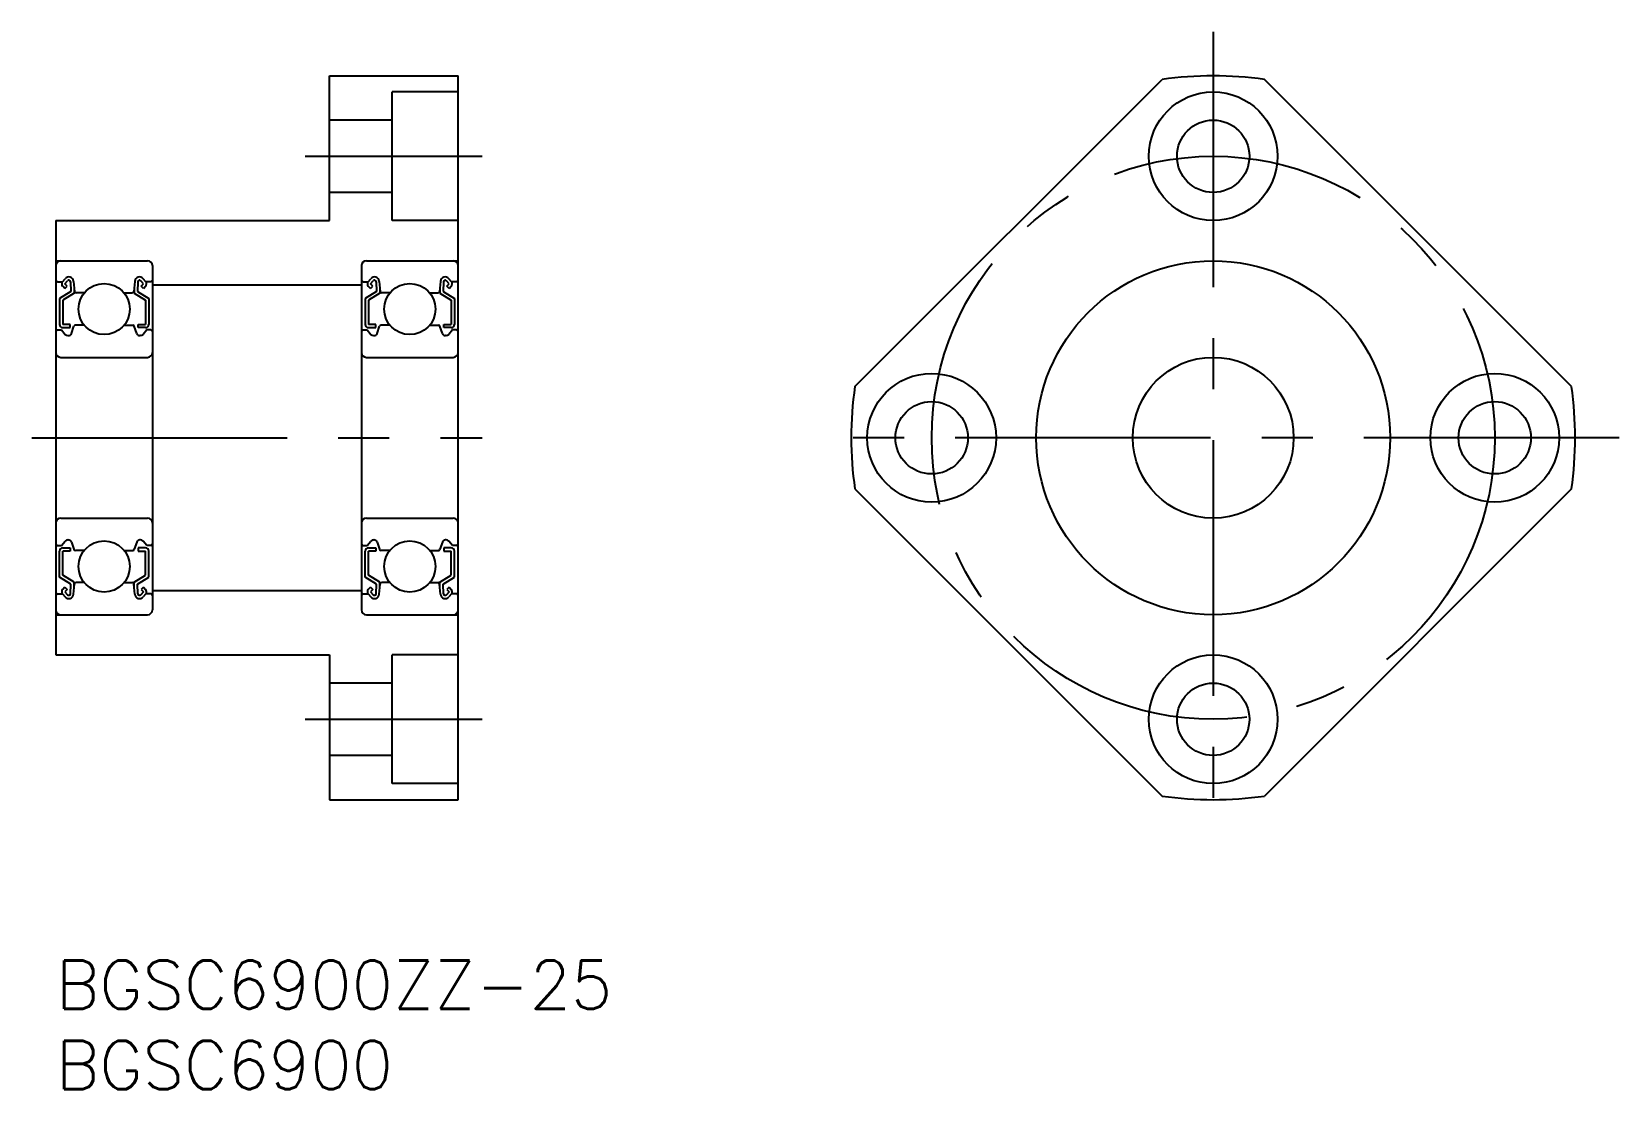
# Model space of a CAD drawing. Extents: x -1.5 to 97.2, y -8 to 57.7.
import ezdxf

# ---------------------------------------------------------------- set-up
doc = ezdxf.new("R2010")
doc.units = 0
doc.header["$LTSCALE"] = 0.5
doc.linetypes.add('CENTER', pattern=[50.8, 31.75, -6.35, 6.35, -6.35])
for name, color, linetype in [('MSM_CENTER', 1, 'CENTER'), ('MSM_CONTINUOUS', 7, 'CONTINUOUS'), ('MSM_PART_NUMBER', 7, 'CONTINUOUS')]:
    doc.layers.add(name, color=color, linetype=linetype)
doc.styles.get("Standard").update_dxf_attribs({"font": 'txt.shx', "height": 3, "bigfont": 'bigfont.shx'})

# ---------------------------------------------------------------- blocks, each defined once
blk = doc.blocks.new('*U1')
at = {"layer": 'MSM_PART_NUMBER'}
blk.add_text('BGSC6900ZZ-25', height=3, dxfattribs=at).set_placement((0, -3))
blk = doc.blocks.new('*U2')
at = {"layer": 'MSM_PART_NUMBER'}
blk.add_text('BGSC6900', height=3, dxfattribs=at).set_placement((0, -8))

msp = doc.modelspace()

# ---------------------------------------------------------------- linework, layer by layer
at = {"layer": 'MSM_CENTER'}
for p, q in [((71.939, 57.741), (71.939, 7.259)), ((15.5, 50), (26.5, 50)), ((-1.5, 32.5), (26.5, 32.5)), ((97.179, 32.5), (46.698, 32.5)), ((15.5, 15), (26.5, 15))]:
    msp.add_line(p, q, dxfattribs=at)
msp.add_circle((71.939, 32.5), 17.5, dxfattribs=at)
at = {"layer": 'MSM_CONTINUOUS'}
for p, q in [((17, 55), (25, 55)), ((17, 46), (17, 55)), ((25, 10), (25, 55)), ((49.665, 35.682), (68.757, 54.774)), ((94.213, 35.682), (75.121, 54.774)), ((25, 54), (20.9, 54)), ((20.9, 46), (20.9, 54)), ((20.9, 52.25), (17, 52.25)), ((20.9, 47.75), (17, 47.75)), ((0, 46), (0, 19)), ((0, 46), (17, 46)), ((25, 46), (20.9, 46)), ((0, 43.5), (5.7, 43.5)), ((19.3, 43.5), (25, 43.5)), ((6, 43.2), (6, 21.8)), ((19, 43.2), (19, 21.8)), ((0.1, 42.2), (0.41, 42.2)), ((0.932, 41.598), (0.232, 41.161)), ((0.41, 42.2), (0.57, 42.39)), ((0.563, 41.789), (0.422, 41.93)), ((1.132, 41.487), (0.432, 41.05)), ((0.563, 42.071), (0.723, 42.261)), ((0.705, 41.93), (0.563, 42.071)), ((0.563, 41.789), (0.705, 41.93)), ((0.899, 42.202), (0.932, 41.598)), ((1.098, 42.223), (1.153, 41.591)), ((1.132, 41.834), (1.132, 41.487)), ((1.767, 41.5), (1.253, 41.5)), ((4.233, 41.5), (4.747, 41.5)), ((4.902, 42.223), (4.847, 41.591)), ((4.868, 41.834), (4.868, 41.487)), ((4.868, 41.487), (5.568, 41.05)), ((5.101, 42.202), (5.068, 41.598)), ((5.068, 41.598), (5.768, 41.161)), ((5.437, 42.071), (5.277, 42.261)), ((5.295, 41.93), (5.437, 42.071)), ((5.437, 41.789), (5.295, 41.93)), ((5.59, 42.2), (5.43, 42.39)), ((5.437, 41.789), (5.578, 41.93)), ((5.9, 42.2), (5.59, 42.2)), ((6, 42), (19, 42)), ((19.1, 42.2), (19.41, 42.2)), ((19.932, 41.598), (19.232, 41.161)), ((19.41, 42.2), (19.57, 42.39)), ((19.563, 41.789), (19.422, 41.93)), ((20.132, 41.487), (19.432, 41.05)), ((19.563, 42.071), (19.723, 42.261)), ((19.705, 41.93), (19.563, 42.071)), ((19.563, 41.789), (19.705, 41.93)), ((19.899, 42.202), (19.932, 41.598)), ((20.098, 42.223), (20.153, 41.591)), ((20.132, 41.834), (20.132, 41.487)), ((20.764, 41.5), (20.253, 41.5)), ((23.236, 41.5), (23.747, 41.5)), ((23.902, 42.223), (23.847, 41.591)), ((23.868, 41.834), (23.868, 41.487)), ((23.868, 41.487), (24.568, 41.05)), ((24.101, 42.202), (24.068, 41.598)), ((24.068, 41.598), (24.768, 41.161)), ((24.437, 42.071), (24.277, 42.261)), ((24.295, 41.93), (24.437, 42.071)), ((24.437, 41.789), (24.295, 41.93)), ((24.59, 42.2), (24.43, 42.39)), ((24.437, 41.789), (24.578, 41.93)), ((24.9, 42.2), (24.59, 42.2)), ((0.232, 41.161), (0.232, 39.55)), ((0.432, 41.05), (0.432, 39.55)), ((5.568, 41.05), (5.568, 39.55)), ((5.768, 41.161), (5.768, 39.55)), ((19.232, 41.161), (19.232, 39.55)), ((19.432, 41.05), (19.432, 39.55)), ((24.568, 41.05), (24.568, 39.55)), ((24.768, 41.161), (24.768, 39.55)), ((0.882, 39.55), (0.432, 39.55)), ((0.882, 39.35), (0.882, 39.55)), ((1.767, 39.5), (1.219, 39.5)), ((4.233, 39.5), (4.781, 39.5)), ((5.118, 39.55), (5.568, 39.55)), ((5.118, 39.35), (5.118, 39.55)), ((19.882, 39.55), (19.432, 39.55)), ((19.882, 39.35), (19.882, 39.55)), ((20.764, 39.5), (20.219, 39.5)), ((23.236, 39.5), (23.781, 39.5)), ((24.118, 39.55), (24.568, 39.55)), ((24.118, 39.35), (24.118, 39.55)), ((0.1, 39.2), (0.35, 39.2)), ((0.35, 39.2), (0.584, 38.921)), ((0.432, 39.35), (0.882, 39.35)), ((0.737, 38.85), (0.773, 38.85)), ((0.961, 38.982), (1.125, 39.434)), ((5.039, 38.982), (4.875, 39.434)), ((5.568, 39.35), (5.118, 39.35)), ((5.263, 38.85), (5.227, 38.85)), ((5.65, 39.2), (5.416, 38.921)), ((5.9, 39.2), (5.65, 39.2)), ((19.1, 39.2), (19.35, 39.2)), ((19.35, 39.2), (19.584, 38.921)), ((19.432, 39.35), (19.882, 39.35)), ((19.737, 38.85), (19.773, 38.85)), ((19.961, 38.982), (20.125, 39.434)), ((24.039, 38.982), (23.875, 39.434)), ((24.568, 39.35), (24.118, 39.35)), ((24.263, 38.85), (24.227, 38.85)), ((24.65, 39.2), (24.416, 38.921)), ((24.9, 39.2), (24.65, 39.2)), ((0.3, 37.5), (5.7, 37.5)), ((19.3, 37.5), (24.7, 37.5)), ((49.665, 29.318), (68.757, 10.226)), ((94.213, 29.318), (75.121, 10.226)), ((0.3, 27.5), (5.7, 27.5)), ((19.3, 27.5), (24.7, 27.5)), ((0.1, 25.8), (0.35, 25.8)), ((0.35, 25.8), (0.584, 26.079)), ((0.737, 26.15), (0.773, 26.15)), ((0.961, 26.018), (1.125, 25.566)), ((5.039, 26.018), (4.875, 25.566)), ((5.263, 26.15), (5.227, 26.15)), ((5.65, 25.8), (5.416, 26.079)), ((5.9, 25.8), (5.65, 25.8)), ((19.1, 25.8), (19.35, 25.8)), ((19.35, 25.8), (19.584, 26.079)), ((19.737, 26.15), (19.773, 26.15)), ((19.961, 26.018), (20.125, 25.566)), ((24.039, 26.018), (23.875, 25.566)), ((24.263, 26.15), (24.227, 26.15)), ((24.65, 25.8), (24.416, 26.079)), ((24.9, 25.8), (24.65, 25.8)), ((0.232, 23.839), (0.232, 25.45)), ((0.432, 25.65), (0.882, 25.65)), ((0.432, 23.95), (0.432, 25.45)), ((0.882, 25.45), (0.432, 25.45)), ((0.882, 25.65), (0.882, 25.45)), ((1.767, 25.5), (1.219, 25.5)), ((4.233, 25.5), (4.781, 25.5)), ((5.568, 25.65), (5.118, 25.65)), ((5.118, 25.65), (5.118, 25.45)), ((5.118, 25.45), (5.568, 25.45)), ((5.568, 23.95), (5.568, 25.45)), ((5.768, 23.839), (5.768, 25.45)), ((19.232, 23.839), (19.232, 25.45)), ((19.432, 25.65), (19.882, 25.65)), ((19.432, 23.95), (19.432, 25.45)), ((19.882, 25.45), (19.432, 25.45)), ((19.882, 25.65), (19.882, 25.45)), ((20.767, 25.5), (20.219, 25.5)), ((23.233, 25.5), (23.781, 25.5)), ((24.568, 25.65), (24.118, 25.65)), ((24.118, 25.65), (24.118, 25.45)), ((24.118, 25.45), (24.568, 25.45)), ((24.568, 23.95), (24.568, 25.45)), ((24.768, 23.839), (24.768, 25.45)), ((0.932, 23.402), (0.232, 23.839)), ((1.132, 23.513), (0.432, 23.95)), ((4.868, 23.513), (5.568, 23.95)), ((5.068, 23.402), (5.768, 23.839)), ((19.932, 23.402), (19.232, 23.839)), ((20.132, 23.513), (19.432, 23.95)), ((23.868, 23.513), (24.568, 23.95)), ((24.068, 23.402), (24.768, 23.839)), ((0.1, 22.8), (0.41, 22.8)), ((0.41, 22.8), (0.57, 22.61)), ((0.563, 23.211), (0.422, 23.07)), ((0.563, 23.211), (0.705, 23.07)), ((0.705, 23.07), (0.563, 22.929)), ((0.563, 22.929), (0.723, 22.739)), ((0.899, 22.798), (0.932, 23.402)), ((1.098, 22.777), (1.153, 23.409)), ((1.132, 23.166), (1.132, 23.513)), ((1.767, 23.5), (1.253, 23.5)), ((4.233, 23.5), (4.747, 23.5)), ((4.902, 22.777), (4.847, 23.409)), ((4.868, 23.166), (4.868, 23.513)), ((5.101, 22.798), (5.068, 23.402)), ((5.437, 22.929), (5.277, 22.739)), ((5.437, 23.211), (5.295, 23.07)), ((5.295, 23.07), (5.437, 22.929)), ((5.59, 22.8), (5.43, 22.61)), ((5.437, 23.211), (5.578, 23.07)), ((5.9, 22.8), (5.59, 22.8)), ((6, 23), (19, 23)), ((19.1, 22.8), (19.41, 22.8)), ((19.41, 22.8), (19.57, 22.61)), ((19.563, 23.211), (19.422, 23.07)), ((19.563, 23.211), (19.705, 23.07)), ((19.705, 23.07), (19.563, 22.929)), ((19.563, 22.929), (19.723, 22.739)), ((19.899, 22.798), (19.932, 23.402)), ((20.098, 22.777), (20.153, 23.409)), ((20.132, 23.166), (20.132, 23.513)), ((20.767, 23.5), (20.253, 23.5)), ((23.233, 23.5), (23.747, 23.5)), ((23.902, 22.777), (23.847, 23.409)), ((23.868, 23.166), (23.868, 23.513)), ((24.101, 22.798), (24.068, 23.402)), ((24.437, 22.929), (24.277, 22.739)), ((24.437, 23.211), (24.295, 23.07)), ((24.295, 23.07), (24.437, 22.929)), ((24.59, 22.8), (24.43, 22.61)), ((24.437, 23.211), (24.578, 23.07)), ((24.9, 22.8), (24.59, 22.8)), ((0, 21.5), (5.7, 21.5)), ((19.3, 21.5), (25, 21.5)), ((0, 19), (17, 19)), ((17, 19), (17, 10)), ((25, 19), (20.9, 19)), ((20.9, 11), (20.9, 19)), ((20.9, 17.25), (17, 17.25)), ((20.9, 12.75), (17, 12.75)), ((25, 11), (20.9, 11)), ((17, 10), (25, 10))]:
    msp.add_line(p, q, dxfattribs=at)
for centre, radius in [((71.939, 50), 4), ((71.939, 50), 2.25), ((71.939, 32.5), 11), ((3, 40.5), 1.59), ((22, 40.5), 1.59), ((71.939, 32.5), 5), ((54.439, 32.5), 4), ((89.439, 32.5), 4), ((54.439, 32.5), 2.25), ((89.439, 32.5), 2.25), ((3, 24.5), 1.59), ((22, 24.5), 1.59), ((71.939, 15), 4), ((71.939, 15), 2.25)]:
    msp.add_circle(centre, radius, dxfattribs=at)
for centre, radius, start, end in [((71.939, 32.5), 22.5, 81.8699, 98.1301), ((0.3, 43.2), 0.3, 90, 180), ((5.7, 43.2), 0.3, 0, 90), ((19.3, 43.2), 0.3, 90, 180), ((24.7, 43.2), 0.3, 0, 90), ((0.8, 42.197), 0.3, 4.93496, 139.9921), ((5.2, 42.197), 0.3, 40.0079, 175.06504), ((19.8, 42.197), 0.3, 4.93496, 139.9921), ((24.2, 42.197), 0.3, 40.0079, 175.06504), ((0.1, 42.3), 0.1, 180, 270), ((0.563, 42.072), 0.2, 139.9921, 225), ((0.8, 42.197), 0.1, 3.08737, 139.96282), ((1.253, 41.6), 0.1, 184.93496, 269.99889), ((4.747, 41.6), 0.1, 270.00111, 355.06504), ((5.2, 42.197), 0.1, 40.03718, 176.91263), ((5.437, 42.072), 0.2, 315, 40.0079), ((5.9, 42.3), 0.1, 270, 0), ((19.1, 42.3), 0.1, 180, 270), ((19.563, 42.072), 0.2, 139.9921, 225), ((19.8, 42.197), 0.1, 3.08737, 139.96282), ((20.253, 41.6), 0.1, 184.93496, 269.99889), ((23.747, 41.6), 0.1, 270.00111, 355.06504), ((24.2, 42.197), 0.1, 40.03718, 176.91263), ((24.437, 42.072), 0.2, 315, 40.0079), ((24.9, 42.3), 0.1, 270, 360), ((0.432, 39.55), 0.2, 180, 270.00024), ((1.219, 39.4), 0.1, 90, 160.05752), ((4.781, 39.4), 0.1, 19.94248, 90), ((5.568, 39.55), 0.2, 269.99976, 0), ((19.432, 39.55), 0.2, 180, 270.00024), ((20.219, 39.4), 0.1, 90, 160.05752), ((23.781, 39.4), 0.1, 19.94248, 90), ((24.568, 39.55), 0.2, 269.99976, 0), ((0.1, 39.1), 0.1, 90, 180), ((0.737, 39.05), 0.2, 219.98588, 270), ((0.773, 39.05), 0.2, 270, 340.05752), ((5.227, 39.05), 0.2, 199.94248, 270), ((5.263, 39.05), 0.2, 270, 320.01412), ((5.9, 39.1), 0.1, 0, 90), ((19.1, 39.1), 0.1, 90, 180), ((19.737, 39.05), 0.2, 219.98588, 270), ((19.773, 39.05), 0.2, 270, 340.05752), ((24.227, 39.05), 0.2, 199.94248, 270), ((24.263, 39.05), 0.2, 270, 320.01412), ((24.9, 39.1), 0.1, 0, 90), ((0.3, 37.8), 0.3, 180, 270), ((5.7, 37.8), 0.3, 270, 0), ((19.3, 37.8), 0.3, 180, 270), ((24.7, 37.8), 0.3, 270, 0), ((71.939, 32.5), 22.5, 171.8699, 188.1301), ((71.939, 32.5), 22.5, 351.8699, 8.1301), ((0.3, 27.2), 0.3, 90, 180), ((5.7, 27.2), 0.3, 0, 90), ((19.3, 27.2), 0.3, 90, 180), ((24.7, 27.2), 0.3, 0, 90), ((0.1, 25.9), 0.1, 180, 270), ((0.737, 25.95), 0.2, 90, 140.01412), ((0.773, 25.95), 0.2, 19.94248, 90), ((5.227, 25.95), 0.2, 90, 160.05752), ((5.263, 25.95), 0.2, 39.98588, 90), ((5.9, 25.9), 0.1, 270, 0), ((19.1, 25.9), 0.1, 180, 270), ((19.737, 25.95), 0.2, 90, 140.01412), ((19.773, 25.95), 0.2, 19.94248, 90), ((24.227, 25.95), 0.2, 90, 160.05752), ((24.263, 25.95), 0.2, 39.98588, 90), ((24.9, 25.9), 0.1, 270, 0), ((0.432, 25.45), 0.2, 89.99976, 180), ((1.219, 25.6), 0.1, 199.94248, 270), ((4.781, 25.6), 0.1, 270, 340.05752), ((5.568, 25.45), 0.2, 0, 90.00024), ((19.432, 25.45), 0.2, 89.99976, 180), ((20.219, 25.6), 0.1, 199.94248, 270), ((23.781, 25.6), 0.1, 270, 340.05752), ((24.568, 25.45), 0.2, 0, 90.00024), ((0.1, 22.7), 0.1, 90, 180), ((0.563, 22.928), 0.2, 135, 220.0079), ((0.8, 22.803), 0.3, 220.0079, 355.06504), ((0.8, 22.803), 0.1, 220.03718, 356.91263), ((1.253, 23.4), 0.1, 90.00111, 175.06504), ((4.747, 23.4), 0.1, 4.93496, 89.99889), ((5.2, 22.803), 0.3, 184.93496, 319.9921), ((5.2, 22.803), 0.1, 183.08737, 319.96282), ((5.437, 22.928), 0.2, 319.9921, 45), ((5.9, 22.7), 0.1, 0, 90), ((19.1, 22.7), 0.1, 90, 180), ((19.563, 22.928), 0.2, 135, 220.0079), ((19.8, 22.803), 0.3, 220.0079, 355.06504), ((19.8, 22.803), 0.1, 220.03718, 356.91263), ((20.253, 23.4), 0.1, 90.00111, 175.06504), ((23.747, 23.4), 0.1, 4.93496, 89.99889), ((24.2, 22.803), 0.3, 184.93496, 319.9921), ((24.2, 22.803), 0.1, 183.08737, 319.96282), ((24.437, 22.928), 0.2, 319.9921, 45), ((24.9, 22.7), 0.1, 0, 90), ((0.3, 21.8), 0.3, 180, 270), ((5.7, 21.8), 0.3, 270, 0), ((19.3, 21.8), 0.3, 180, 270), ((24.7, 21.8), 0.3, 270, 0), ((71.939, 32.5), 22.5, 261.8699, 278.1301)]:
    msp.add_arc(centre, radius, start, end, dxfattribs=at)

# ---------------------------------------------------------------- block references
for name in ['*U1', '*U2']:
    msp.add_blockref(name, (0, 0), dxfattribs=at)

doc.saveas('drawing.dxf')
